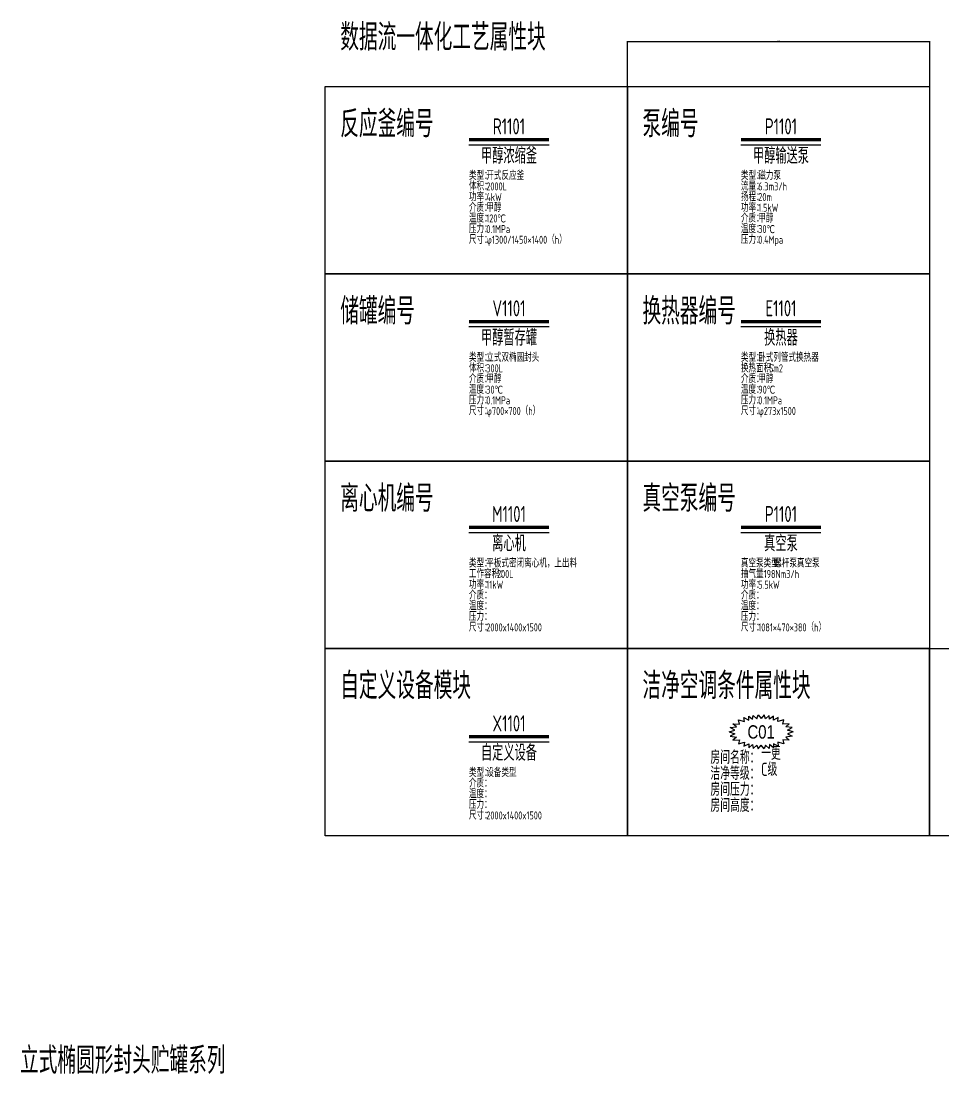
# Model space of a CAD drawing. Header units: millimetres. Extents: x -10878 to 64959, y -43701 to 1476.
# Drawn here: x -5578 to 11715, y -18257 to 1476 of the extents above; entities that cross this region are included whole.
import ezdxf
from ezdxf.enums import TextEntityAlignment as Align

# ---------------------------------------------------------------- set-up
doc = ezdxf.new("R2010")
doc.units = ezdxf.units.MM
doc.layers.add('0DataFlow-BsDimension', color=7, linetype='Continuous', lineweight=18)
for name, color, linetype in [('0DataFlow-GsBzCleanAirCondition', 2, 'Continuous'), ('0DataFlow-GsBzCleanAirConditionComment', 252, 'Continuous'), ('0DataFlow-GsBzEquipTag', 2, 'Continuous'), ('0DataFlow-GsBzEquipTagComment', 252, 'Continuous'), ('0DataFlow-GsText', 2, 'Continuous')]:
    doc.layers.add(name, color=color, linetype=linetype)
doc.styles.add('DataFlow', font='tssdeng.shx', dxfattribs={"width": 0.7, "bigfont": 'hztxt.shx'})
doc.styles.add('TitleText', font='arial.ttf')
doc.dimstyles.new('DataFlow-BsGCT', dxfattribs={"dimscale": 5, "dimtxt": 3.5, "dimasz": 2.5, "dimexe": 1, "dimexo": 1, "dimgap": 1, "dimtad": 1, "dimdec": 1, "dimdsep": 46, "dimtxsty": 'DataFlow', "dimcen": 0, "dimadec": 1, "dimazin": 2, "dimtfac": 1, "dimtdec": 1, "dimtmove": 0, "dimatfit": 1, "dimfxl": 0, "dimarcsym": 0})

# ---------------------------------------------------------------- blocks, each defined once
blk = doc.blocks.new('Reactor')
blk.add_line((750, -100), (-750, -100))
at = {"const_width": 60}
blk.add_lwpolyline([(750, 0), (-750, 0)], dxfattribs=at)
at = {"style": 'DataFlow', "width": 0.7}
for tag, p in [('TAG', (0, 100)), ('NAME', (0, -450))]:
    blk.add_attdef(tag, text='', height=300, dxfattribs=at).set_placement(p, align=Align.CENTER)
at = {"layer": '0DataFlow-GsBzEquipTagComment', "style": 'DataFlow', "width": 0.7}
for s, p in [('类型：', (-750, -750)), ('体积：', (-750, -950)), ('功率：', (-750, -1150)), ('介质：', (-750, -1350)), ('温度：', (-750, -1550)), ('压力：', (-750, -1750)), ('尺寸：', (-750, -1950))]:
    blk.add_text(s, height=150, dxfattribs=at).set_placement(p)
at = {"layer": '0DataFlow-GsBzEquipTagComment', "style": 'DataFlow', "width": 0.7, "flags": 1}
for tag, p in [('VERSION', (0, 500)), ('ANTIEXPLOSIVE', (-425, -2150)), ('MOTORSERIES', (-425, -2350)), ('SPEED', (-425, -2550)), ('MATERIAL', (-425, -2750)), ('WEIGHT', (-425, -2950)), ('TYPE', (-425, -3150)), ('INSULATIONTHICK', (-425, -3350)), ('NUMBER', (-425, -3550)), ('DRAWNUM', (-425, -3750)), ('EXTEMP', (-425, -3950)), ('EXPRESSURE', (-425, -4150))]:
    blk.add_attdef(tag, p, '', height=150, dxfattribs=at)
at = {"layer": '0DataFlow-GsBzEquipTagComment', "style": 'DataFlow', "width": 0.7}
for tag, p in [('SPECIES', (-425, -750)), ('VOLUME', (-425, -950)), ('POWER', (-425, -1150)), ('SUBSTANCE', (-425, -1350)), ('TEMP', (-425, -1550)), ('PRESSURE', (-425, -1750)), ('SIZE', (-425, -1950))]:
    blk.add_attdef(tag, p, '', height=150, dxfattribs=at)
blk = doc.blocks.new('Tank')
blk.add_line((750, -100), (-750, -100))
at = {"const_width": 60}
blk.add_lwpolyline([(750, 0), (-750, 0)], dxfattribs=at)
at = {"style": 'DataFlow', "width": 0.7}
for tag, p in [('TAG', (0, 100)), ('NAME', (0, -450))]:
    blk.add_attdef(tag, text='', height=300, dxfattribs=at).set_placement(p, align=Align.CENTER)
at = {"layer": '0DataFlow-GsBzEquipTagComment', "style": 'DataFlow', "width": 0.7}
for s, p in [('类型：', (-750, -750)), ('体积：', (-750, -950)), ('介质：', (-750, -1150)), ('温度：', (-750, -1350)), ('压力：', (-750, -1550)), ('尺寸：', (-750, -1750))]:
    blk.add_text(s, height=150, dxfattribs=at).set_placement(p)
at = {"layer": '0DataFlow-GsBzEquipTagComment', "style": 'DataFlow', "width": 0.7, "flags": 1}
for tag, p in [('VERSION', (0, 500)), ('POWER', (-425, -1950)), ('ANTIEXPLOSIVE', (-425, -2150)), ('MOTORSERIES', (-425, -2350)), ('MATERIAL', (-425, -2550)), ('WEIGHT', (-425, -2750)), ('TYPE', (-425, -2950)), ('INSULATIONTHICK', (-425, -3150)), ('NUMBER', (-425, -3350)), ('DRAWNUM', (-425, -3550)), ('EXTEMP', (-425, -3750)), ('EXPRESSURE', (-425, -3950))]:
    blk.add_attdef(tag, p, '', height=150, dxfattribs=at)
at = {"layer": '0DataFlow-GsBzEquipTagComment', "style": 'DataFlow', "width": 0.7}
for tag, p in [('SPECIES', (-425, -750)), ('VOLUME', (-425, -950)), ('SUBSTANCE', (-425, -1150)), ('TEMP', (-425, -1350)), ('PRESSURE', (-425, -1550)), ('SIZE', (-425, -1750))]:
    blk.add_attdef(tag, p, '', height=150, dxfattribs=at)
blk = doc.blocks.new('Centrifuge')
blk.add_line((750, -100), (-750, -100))
at = {"const_width": 60}
blk.add_lwpolyline([(750, 0), (-750, 0)], dxfattribs=at)
at = {"style": 'DataFlow', "width": 0.7}
for tag, p in [('TAG', (0, 100)), ('NAME', (0, -450))]:
    blk.add_attdef(tag, text='', height=300, dxfattribs=at).set_placement(p, align=Align.CENTER)
at = {"layer": '0DataFlow-GsBzEquipTagComment', "style": 'DataFlow', "width": 0.7}
for s, p in [('类型：', (-750, -750)), ('工作容积：', (-750, -950)), ('功率：', (-750, -1150)), ('介质：', (-750, -1350)), ('温度：', (-750, -1550)), ('压力：', (-750, -1750)), ('尺寸：', (-750, -1950))]:
    blk.add_text(s, height=150, dxfattribs=at).set_placement(p)
at = {"layer": '0DataFlow-GsBzEquipTagComment', "style": 'DataFlow', "width": 0.7, "flags": 1}
for tag, p in [('VERSION', (0, 500)), ('ANTIEXPLOSIVE', (-425, -2150)), ('MOTORSERIES', (-425, -2350)), ('CAPACITY', (-425, -2550)), ('DIAMETER', (-425, -2750)), ('SPEED', (-425, -2950)), ('FACTOR', (-425, -3150)), ('MATERIAL', (-425, -3350)), ('WEIGHT', (-425, -3550)), ('TYPE', (-425, -3750)), ('NUMBER', (-425, -3950)), ('DRAWNUM', (-425, -4150))]:
    blk.add_attdef(tag, p, '', height=150, dxfattribs=at)
at = {"layer": '0DataFlow-GsBzEquipTagComment', "style": 'DataFlow', "width": 0.7}
for tag, p in [('SPECIES', (-425, -750)), ('VOLUME', (-225, -950)), ('POWER', (-425, -1150)), ('SUBSTANCE', (-425, -1350)), ('TEMP', (-425, -1550)), ('PRESSURE', (-425, -1750)), ('SIZE', (-425, -1950))]:
    blk.add_attdef(tag, p, '', height=150, dxfattribs=at)
blk = doc.blocks.new('CustomEquip')
blk.add_line((750, -100), (-750, -100))
at = {"const_width": 60}
blk.add_lwpolyline([(750, 0), (-750, 0)], dxfattribs=at)
at = {"style": 'DataFlow', "width": 0.7}
for tag, p in [('TAG', (0, 100)), ('NAME', (0, -450))]:
    blk.add_attdef(tag, text='', height=300, dxfattribs=at).set_placement(p, align=Align.CENTER)
at = {"layer": '0DataFlow-GsBzEquipTagComment', "style": 'DataFlow', "width": 0.7}
for s, p in [('类型：', (-750, -750)), ('介质：', (-750, -950)), ('温度：', (-750, -1150)), ('压力：', (-750, -1350)), ('尺寸：', (-750, -1550))]:
    blk.add_text(s, height=150, dxfattribs=at).set_placement(p)
at = {"layer": '0DataFlow-GsBzEquipTagComment', "style": 'DataFlow', "width": 0.7, "flags": 1}
for tag, p in [('VERSION', (0, 500)), ('PARAM3', (-425, -2150)), ('PARAM4', (-425, -2350)), ('POWER', (-425, -2550)), ('ANTIEXPLOSIVE', (-425, -2750)), ('MOTORSERIES', (-425, -2950)), ('MATERIAL', (-425, -3150)), ('WEIGHT', (-425, -3350)), ('TYPE', (-425, -3550)), ('INSULATIONTHICK', (-425, -3750)), ('NUMBER', (-425, -3950)), ('DRAWNUM', (-425, -4150))]:
    blk.add_attdef(tag, p, '', height=150, dxfattribs=at)
at = {"layer": '0DataFlow-GsBzEquipTagComment', "style": 'DataFlow', "width": 0.7}
for tag, p in [('SPECIES', (-425, -750)), ('SUBSTANCE', (-425, -950)), ('TEMP', (-425, -1150)), ('PRESSURE', (-425, -1350)), ('SIZE', (-425, -1550)), ('PARAM1', (-425, -1750)), ('PARAM2', (-425, -1950))]:
    blk.add_attdef(tag, p, '', height=150, dxfattribs=at)
blk = doc.blocks.new('Pump')
blk.add_line((750, -100), (-750, -100))
at = {"const_width": 60}
blk.add_lwpolyline([(750, 0), (-750, 0)], dxfattribs=at)
at = {"style": 'DataFlow', "width": 0.7}
for tag, p in [('TAG', (0, 100)), ('NAME', (0, -450))]:
    blk.add_attdef(tag, text='', height=300, dxfattribs=at).set_placement(p, align=Align.CENTER)
at = {"layer": '0DataFlow-GsBzEquipTagComment', "style": 'DataFlow', "width": 0.7}
for s, p in [('类型：', (-750, -750)), ('流量：', (-750, -950)), ('扬程：', (-750, -1150)), ('功率：', (-750, -1350)), ('介质：', (-750, -1550)), ('温度：', (-750, -1750)), ('压力：', (-750, -1950))]:
    blk.add_text(s, height=150, dxfattribs=at).set_placement(p)
at = {"layer": '0DataFlow-GsBzEquipTagComment', "style": 'DataFlow', "width": 0.7, "flags": 1}
for tag, p in [('VERSION', (0, 500)), ('ANTIEXPLOSIVE', (-425, -2150)), ('MOTORSERIES', (-425, -2350)), ('MATERIAL', (-425, -2550)), ('WEIGHT', (-425, -2750)), ('NUMBER', (-425, -2950)), ('TYPE', (-425, -3150)), ('DRAWNUM', (-425, -3350))]:
    blk.add_attdef(tag, p, '', height=150, dxfattribs=at)
at = {"layer": '0DataFlow-GsBzEquipTagComment', "style": 'DataFlow', "width": 0.7}
for tag, p in [('SPECIES', (-425, -750)), ('FLOW', (-425, -950)), ('HEAD', (-425, -1150)), ('POWER', (-425, -1350)), ('SUBSTANCE', (-425, -1550)), ('TEMP', (-425, -1750)), ('PRESSURE', (-425, -1950))]:
    blk.add_attdef(tag, p, '', height=150, dxfattribs=at)
blk = doc.blocks.new('Heater')
blk.add_line((750, -100), (-750, -100))
at = {"const_width": 60}
blk.add_lwpolyline([(750, 0), (-750, 0)], dxfattribs=at)
at = {"style": 'DataFlow', "width": 0.7}
for tag, p in [('TAG', (0, 100)), ('NAME', (0, -450))]:
    blk.add_attdef(tag, text='', height=300, dxfattribs=at).set_placement(p, align=Align.CENTER)
at = {"layer": '0DataFlow-GsBzEquipTagComment', "style": 'DataFlow', "width": 0.7}
for s, p in [('类型：', (-750, -750)), ('换热面积：', (-750, -950)), ('介质：', (-750, -1150)), ('温度：', (-750, -1350)), ('压力：', (-750, -1550)), ('尺寸：', (-750, -1750))]:
    blk.add_text(s, height=150, dxfattribs=at).set_placement(p)
at = {"layer": '0DataFlow-GsBzEquipTagComment', "style": 'DataFlow', "width": 0.7, "flags": 1}
for tag, p in [('VERSION', (0, 500)), ('ELEMENT', (-425, -1950)), ('MATERIAL', (-425, -2150)), ('WEIGHT', (-425, -2350)), ('TYPE', (-425, -2550)), ('INSULATIONTHICK', (-425, -2750)), ('NUMBER', (-425, -2950)), ('DRAWNUM', (-425, -3150))]:
    blk.add_attdef(tag, p, '', height=150, dxfattribs=at)
at = {"layer": '0DataFlow-GsBzEquipTagComment', "style": 'DataFlow', "width": 0.7}
for tag, p in [('SPECIES', (-425, -750)), ('AREA', (-225, -950)), ('SUBSTANCE', (-425, -1150)), ('TEMP', (-425, -1350)), ('PRESSURE', (-425, -1550)), ('SIZE', (-425, -1750))]:
    blk.add_attdef(tag, p, '', height=150, dxfattribs=at)
blk = doc.blocks.new('Vacuum')
blk.add_line((750, -100), (-750, -100))
at = {"const_width": 60}
blk.add_lwpolyline([(750, 0), (-750, 0)], dxfattribs=at)
at = {"style": 'DataFlow', "width": 0.7}
for tag, p in [('TAG', (0, 100)), ('NAME', (0, -450))]:
    blk.add_attdef(tag, text='', height=300, dxfattribs=at).set_placement(p, align=Align.CENTER)
at = {"layer": '0DataFlow-GsBzEquipTagComment', "style": 'DataFlow', "width": 0.7}
for s, p in [('真空泵类型：', (-750, -750)), ('抽气量：', (-750, -950)), ('功率：', (-750, -1150)), ('介质：', (-750, -1350)), ('温度：', (-750, -1550)), ('压力：', (-750, -1750)), ('尺寸：', (-750, -1950))]:
    blk.add_text(s, height=150, dxfattribs=at).set_placement(p)
at = {"layer": '0DataFlow-GsBzEquipTagComment', "style": 'DataFlow', "width": 0.7, "flags": 1}
for tag, p in [('VERSION', (0, 500)), ('ANTIEXPLOSIVE', (-425, -2150)), ('MOTORSERIES', (-425, -2350)), ('EXPRESSURE', (-425, -2550)), ('MATERIAL', (-425, -2750)), ('WEIGHT', (-425, -2950)), ('TYPE', (-425, -3150)), ('NUMBER', (-425, -3350)), ('DRAWNUM', (-425, -3550))]:
    blk.add_attdef(tag, p, '', height=150, dxfattribs=at)
at = {"layer": '0DataFlow-GsBzEquipTagComment', "style": 'DataFlow', "width": 0.7}
for tag, p in [('SPECIES', (-125, -750)), ('CAPACITY', (-325, -950)), ('POWER', (-425, -1150)), ('SUBSTANCE', (-425, -1350)), ('TEMP', (-425, -1550)), ('PRESSURE', (-425, -1750)), ('SIZE', (-425, -1950))]:
    blk.add_attdef(tag, p, '', height=150, dxfattribs=at)
blk = doc.blocks.new('*D81')
at = {"layer": '0DataFlow-BsDimension', "color": 0, "lineweight": -2, "transparency": 16777216}
for p, q in [((5785, 252), (5785, 1101)), ((5798, 1096), (11435, 1096)), ((11448, 252), (11448, 1101))]:
    blk.add_line(p, q, dxfattribs=at)
at = {"layer": '0DataFlow-BsDimension', "color": 0, "transparency": 16777216}
for points in [[(5798, 1098), (5798, 1094), (5785, 1096)], [(11435, 1098), (11435, 1094), (11448, 1096)]]:
    blk.add_solid(points, dxfattribs=at)
at = {"layer": 'Defpoints', "color": 0, "transparency": 16777216}
for p in [(11448, 1096), (5785, 247), (11448, 247)]:
    blk.add_point(p, dxfattribs=at)
at = {"layer": '0DataFlow-BsDimension', "color": 0, "transparency": 16777216, "insert": (8617, 1110), "char_height": 17.5, "attachment_point": 5, "style": 'DataFlow', "bg_fill": 3, "box_fill_scale": 1.1, "bg_fill_color": 256, "bg_fill_true_color": 13158600, "bg_fill_transparency": 0}
blk.add_mtext('5662.8', dxfattribs=at)
blk = doc.blocks.new('GsCleanAir')
for points in [[(-600, 0), (-495, 35), (-580, 82), (-460, 98), (-528, 152), (-404, 147), (-425, 226), (-312, 195), (-322, 270), (-230, 222), (-231, 296), (-160, 237), (-151, 310), (-80, 247), (-56, 319), (0, 250), (0, 250), (0, 250)], [(600, 0), (495, 35), (580, 82), (460, 98), (528, 152), (404, 147), (425, 226), (312, 195), (322, 270), (230, 222), (231, 296), (160, 237), (151, 310), (80, 247), (56, 319), (0, 250), (0, 250), (0, 250)], [(-600, 0), (-495, -35), (-580, -82), (-460, -98), (-528, -152), (-404, -147), (-425, -226), (-312, -195), (-322, -270), (-230, -222), (-231, -296), (-160, -237), (-151, -310), (-80, -247), (-56, -319), (0, -250), (0, -250), (0, -250)], [(600, 0), (495, -35), (580, -82), (460, -98), (528, -152), (404, -147), (425, -226), (312, -195), (322, -270), (230, -222), (231, -296), (160, -237), (151, -310), (80, -247), (56, -319), (0, -250), (0, -250), (0, -250)]]:
    blk.add_lwpolyline(points)
at = {"style": 'TitleText', "width": 0.8}
blk.add_attdef('ROOM_NUM', text='', height=250, dxfattribs=at).set_placement((0, 0), align=Align.MIDDLE)
at = {"layer": '0DataFlow-GsBzCleanAirConditionComment', "ltscale": 0.5, "style": 'DataFlow', "width": 0.7}
for s, p in [('房间名称：', (-950, -600)), ('洁净等级：', (-950, -900)), ('房间压力：', (-950, -1200)), ('房间高度：', (-950, -1500))]:
    blk.add_text(s, height=250, dxfattribs=at).set_placement(p)
at = {"layer": '0DataFlow-GsBzCleanAirConditionComment', "style": 'DataFlow', "width": 0.7}
for tag, p, flags in [('VERSION', (0, 400), 3), ('ROOM_AREA', (0, -1700), 1), ('ROOM_PERSON_NUM', (0, -1900), 1), ('SUMMER_TEMP', (0, -2100), 1), ('WINTER_TEMP', (0, -2300), 1), ('TEMP_PRECISION', (0, -2500), 1), ('SUMMER_REHUMIDITY', (0, -2700), 1), ('WINTER_REHUMIDITY', (0, -2900), 1), ('HUMIDITY_PRECISION', (0, -3100), 1), ('OCCUPATION_EXPOSURE_GRADE', (0, -3300), 1), ('ELECTRO_THERMAL_POWER', (0, -3500), 1), ('ELECTRO_THERMAL_IS_EXHAUST', (0, -3700), 1), ('ELECTRO_THERMAL_IS_INSULATION', (0, -3900), 1), ('ELECTRO_MOTOR_POWER', (0, -4100), 1), ('ELECTRO_MOTOR_EFFICIENCY', (0, -4300), 1), ('EQUIP_SURFACE_AREA', (0, -4500), 1), ('EQUIP_SURFACE_TEMP', (0, -4700), 1), ('WATER_SURFACE_AREA', (0, -4900), 1), ('WATER_SURFACE_TEMP', (0, -5100), 1), ('IS_EQUIP_EXHAUST', (0, -5300), 1), ('EQUIP_EXHAUST_AIR', (0, -5500), 1), ('IS_DEHUMIDITY', (0, -5700), 1), ('DEHUMIDITY_EXHAUST_EFFICIENCY', (0, -5900), 1), ('DEDUST_AMOUNT', (0, -6100), 1), ('DEDUST_EXHAUST_EFFICIENCY', (0, -6300), 1), ('IS_ACCIDENT_EXHAUST', (0, -6500), 1), ('ACCIDENT_EXHAUST_SUBSTANCE', (0, -6700), 1), ('LAMINAR_PROTECTION', (0, -6900), 1), ('LAMINAR_PROTECTION_AREA', (0, -7100), 1), ('MONITOR_TEMP', (0, -7300), 1), ('MONITOR_REHUMIDITY', (0, -7500), 1), ('MONITOR_DIFFPRESSURE', (0, -7700), 1), ('COMMENT', (0, -7900), 1), ('SYSTEM_NUM', (0, -8100), 1), ('FLOOR_HEIGHT', (0, -8300), 1), ('EXPLOSION_PROOF_STATUS', (0, -8500), 1)]:
    blk.add_attdef(tag, p, '', height=150, dxfattribs=dict(at, flags=flags))
for tag, p in [('ROOM_NAME', (0, -600)), ('ROOM_PRESSURE', (0, -1200)), ('ROOM_HEIGHT', (0, -1500))]:
    blk.add_attdef(tag, text='', height=250, dxfattribs=at).set_placement(p, align=Align.BOTTOM_LEFT)
at = {"layer": '0DataFlow-GsBzCleanAirConditionComment', "style": 'DataFlow', "width": 0.7, "flags": 8}
blk.add_attdef('CLEAN_GRADE', text='', height=250, dxfattribs=at).set_placement((0, -900), align=Align.BOTTOM_LEFT)

msp = doc.modelspace()

# ---------------------------------------------------------------- linework, layer by layer
at = {"layer": '0DataFlow-GsText', "ltscale": 0.1}
for points in [[(122.38, 246.65), (5785.16, 246.65), (5785.16, -3263.02), (122.38, -3263.02)], [(5785.16, 246.65), (11447.93, 246.65), (11447.93, -3263.02), (5785.16, -3263.02)], [(122.38, -3263.02), (5785.16, -3263.02), (5785.16, -6772.68), (122.38, -6772.68)], [(5785.16, -3263.02), (11447.93, -3263.02), (11447.93, -6772.68), (5785.16, -6772.68)], [(122.38, -6772.68), (5785.16, -6772.68), (5785.16, -10282.35), (122.38, -10282.35)], [(5785.16, -6772.68), (11447.93, -6772.68), (11447.93, -10282.35), (5785.16, -10282.35)], [(122.38, -10282.35), (5785.16, -10282.35), (5785.16, -13792.01), (122.38, -13792.01)], [(5785.16, -10282.35), (11447.93, -10282.35), (11447.93, -13792.01), (5785.16, -13792.01)], [(11447.93, -10282.35), (17110.7, -10282.35), (17110.7, -13792.01), (11447.93, -13792.01)]]:
    msp.add_lwpolyline(points, close=True, dxfattribs=at)

# ---------------------------------------------------------------- block references
at = {"layer": '0DataFlow-GsBzCleanAirCondition'}
msp.add_blockref('GsCleanAir', (8289.72, -11846.75), dxfattribs=at).add_auto_attribs({'ROOM_NUM': 'C01', 'ROOM_NAME': '一更', 'CLEAN_GRADE': 'C级'})
at = {"layer": '0DataFlow-GsBzEquipTag'}
for name, p, values in [('Reactor', (3565.16, -747.88), {'TAG': 'R1101', 'NAME': '甲醇浓缩釜', 'SPECIES': '开式反应釜', 'VOLUME': '2000L', 'SUBSTANCE': '甲醇', 'TEMP': '120℃', 'PRESSURE': '0.1MPa', 'POWER': '4kW', 'SIZE': 'φ1300/1450×1400（h）'}), ('Pump', (8661.26, -747.88), {'TAG': 'P1101', 'NAME': '甲醇输送泵', 'SPECIES': '磁力泵', 'SUBSTANCE': '甲醇', 'TEMP': '30℃', 'PRESSURE': '0.4Mpa', 'FLOW': '6.3m3/h', 'HEAD': '20m', 'POWER': '1.5kW'}), ('Tank', (3565.16, -4157.54), {'TAG': 'V1101', 'NAME': '甲醇暂存罐', 'SPECIES': '立式双椭圆封头', 'VOLUME': '300L', 'SUBSTANCE': '甲醇', 'TEMP': '30℃', 'PRESSURE': '0.1MPa', 'SIZE': 'φ700×700（h）'}), ('Heater', (8661.26, -4157.54), {'TAG': 'E1101', 'NAME': '换热器', 'SPECIES': '卧式列管式换热器', 'SUBSTANCE': '甲醇', 'TEMP': '90℃', 'PRESSURE': '0.1MPa', 'AREA': '5m2', 'SIZE': 'φ273x1500'}), ('Centrifuge', (3565.16, -8012.84), {'TAG': 'M1101', 'NAME': '离心机', 'SPECIES': '平板式密闭离心机，上出料', 'VOLUME': '200L', 'SIZE': '2000x1400x1500', 'POWER': '11kW'}), ('Vacuum', (8661.26, -8012.84), {'TAG': 'P1101', 'NAME': '真空泵', 'SPECIES': '螺杆泵真空泵', 'CAPACITY': '198Nm3/h', 'SIZE': '1081×470×380（h）', 'POWER': '5.5kW'}), ('CustomEquip', (3565.16, -11937.14), {'TAG': 'X1101', 'NAME': '自定义设备', 'SPECIES': '设备类型', 'SIZE': '2000x1400x1500'})]:
    msp.add_blockref(name, p, dxfattribs=at).add_auto_attribs(values)

# ---------------------------------------------------------------- texts
at = {"layer": '0DataFlow-GsText', "color": 3, "style": 'DataFlow', "width": 0.7}
for s, p in [('数据流一体化工艺属性块', (403.49, 923.4)), ('立式椭圆形封头贮罐系列', (-5596.51, -18253.25))]:
    msp.add_text(s, height=500, dxfattribs=at).set_placement(p)
at = {"layer": '0DataFlow-GsText', "style": 'DataFlow', "width": 0.7}
for s, p in [('反应釜编号', (403.49, -702.26)), ('泵编号', (6066.26, -702.26)), ('储罐编号', (403.49, -4211.93)), ('换热器编号', (6066.26, -4211.93)), ('离心机编号', (403.49, -7721.59)), ('真空泵编号', (6066.26, -7721.59)), ('自定义设备模块', (403.49, -11231.26)), ('洁净空调条件属性块', (6066.26, -11231.26))]:
    msp.add_text(s, height=500, dxfattribs=at).set_placement(p)

# ---------------------------------------------------------------- next in the draw order: dimensions: what is measured, and where the dimension line sits
at = {"layer": '0DataFlow-BsDimension'}
dim = msp.add_linear_dim(base=(11447.93, 1096.14), p1=(5785.16, 246.65), p2=(11447.93, 246.65), dimstyle='DataFlow-BsGCT', dxfattribs=at)
dim.commit()
dim.dimension.update_dxf_attribs({"geometry": '*D81', "text_midpoint": (8616.54, 1109.89)})

doc.saveas('drawing.dxf')
